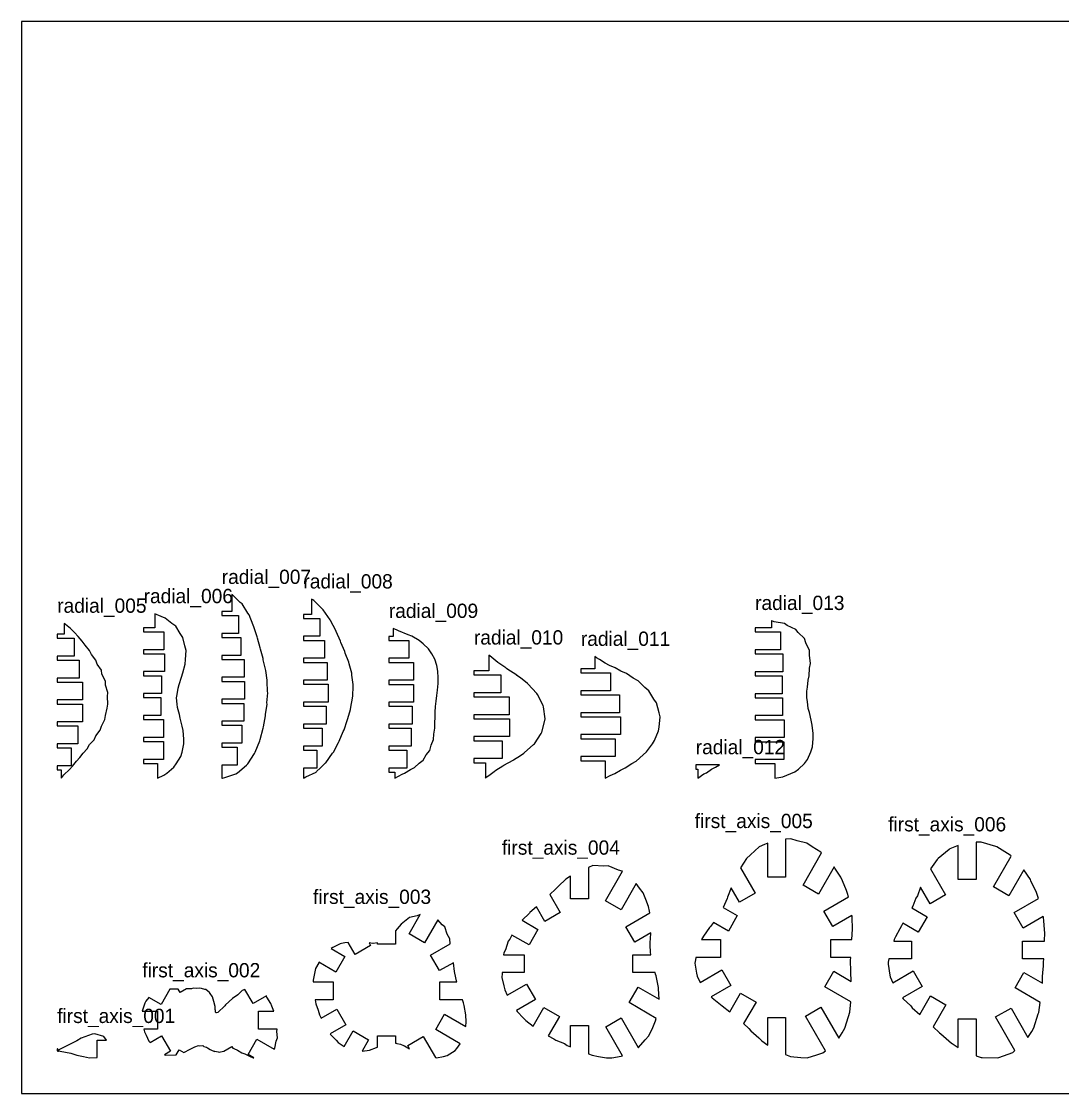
# Model space of a CAD drawing. Header units: metres. Extents: x 0 to 600, y 0 to 300.
# Drawn here: x 0 to 291.2, y 0 to 300 of the extents above; entities that cross this region are included whole.
import ezdxf

# ---------------------------------------------------------------- set-up
doc = ezdxf.new("R2010")
doc.units = ezdxf.units.M

msp = doc.modelspace()

# ---------------------------------------------------------------- linework, layer by layer
at = {"layer": 'first_axis_001'}
for p, q in [((16.664747, 15.542856), (15.457812, 14.77003)), ((19.773157, 16.618789), (16.664747, 15.542856)), ((20.496079, 16.735558), (19.773157, 16.618789)), ((23.050726, 15.994066), (20.496079, 16.735558)), ((23.795718, 14.947221), (23.050726, 15.994066)), ((10.061445, 12.524041), (10, 12.475356)), ((10, 12.475356), (10.023447, 12.347803)), ((10.027116, 12.068526), (10.009425, 12.021045)), ((10.009425, 12.021045), (10.019835, 11.974568)), ((10.023447, 12.347803), (10.058133, 12.250088)), ((10.053703, 12.109332), (10.027116, 12.068526)), ((10.07241, 12.146265), (10.053703, 12.109332)), ((10.058133, 12.250088), (10.075086, 12.188607)), ((10.186751, 12.419342), (10.061445, 12.524041)), ((10.075086, 12.188607), (10.07241, 12.146265)), ((10.273095, 12.29347), (10.186751, 12.419342)), ((10.313605, 12.213066), (10.273095, 12.29347)), ((10.33192, 12.168389), (10.313605, 12.213066)), ((10.341815, 12.144666), (10.33192, 12.168389)), ((10.350053, 12.133795), (10.341815, 12.144666)), ((10.361421, 12.132584), (10.350053, 12.133795)), ((10.383037, 12.142008), (10.361421, 12.132584)), ((10.435877, 12.171927), (10.383037, 12.142008)), ((10.383728, 11.994177), (10.397678, 12.000568)), ((10.397678, 12.000568), (10.427332, 11.998373)), ((10.654315, 12.293433), (10.435877, 12.171927)), ((13.448747, 13.759818), (10.654315, 12.293433)), ((15.457812, 14.77003), (13.448747, 13.759818)), ((21.213844, 10.044093), (21.213844, 14.947221)), ((21.213844, 14.947221), (23.795718, 14.947221)), ((10.019835, 11.974568), (10.05944, 11.94091)), ((10.05944, 11.94091), (10.109631, 11.922074)), ((10.109631, 11.922074), (10.154378, 11.910734)), ((10.154378, 11.910734), (10.189475, 11.899288)), ((10.189475, 11.899288), (10.217832, 11.883881)), ((10.217832, 11.883881), (10.244803, 11.865622)), ((10.244803, 11.865622), (10.275114, 11.85243)), ((10.275114, 11.85243), (10.308578, 11.85691)), ((10.308578, 11.85691), (10.3383, 11.883527)), ((10.3383, 11.883527), (10.358133, 11.920891)), ((10.358133, 11.920891), (10.369051, 11.95485)), ((10.369051, 11.95485), (10.375931, 11.979334)), ((10.375931, 11.979334), (10.383728, 11.994177)), ((10.427332, 11.998373), (10.503984, 11.98206)), ((10.503984, 11.98206), (10.869346, 11.900443)), ((10.869346, 11.900443), (13.790121, 11.292935)), ((13.790121, 11.292935), (15.511536, 10.752258)), ((15.511536, 10.752258), (17.352613, 10.378482)), ((17.352613, 10.378482), (19.065785, 10)), ((19.065785, 10), (21.213844, 10.044093))]:
    msp.add_line(p, q, dxfattribs=at)
at = {"layer": 'first_axis_002'}
for p, q in [((41.498747, 29.21371), (39.044562, 24.962937)), ((42.446237, 29.180354), (41.498747, 29.21371)), ((43.607161, 29.217027), (42.446237, 29.180354)), ((43.858235, 29.185687), (43.607161, 29.217027)), ((44.390158, 28.26437), (43.858235, 29.185687)), ((46.146698, 29.278509), (44.390158, 28.26437)), ((47.583689, 29.295015), (46.146698, 29.278509)), ((48.009717, 29.463697), (47.583689, 29.295015)), ((49.027231, 29.43821), (48.009717, 29.463697)), ((49.713248, 29.51795), (49.027231, 29.43821)), ((50.390522, 29.425458), (49.713248, 29.51795)), ((51.335203, 29.163555), (50.390522, 29.425458)), ((51.613559, 29.08476), (51.335203, 29.163555)), ((52.108541, 28.674044), (51.613559, 29.08476)), ((52.647077, 28.231438), (52.108541, 28.674044)), ((52.809476, 27.962014), (52.647077, 28.231438)), ((53.45615, 27.090671), (52.809476, 27.962014)), ((53.8183, 25.768271), (53.45615, 27.090671)), ((60.54716, 27.636255), (59.083216, 26.63868)), ((61.748941, 28.80529), (60.54716, 27.636255)), ((62.516582, 29.143225), (61.748941, 28.80529)), ((64.812517, 25.166548), (62.516582, 29.143225)), ((68.542701, 27.320171), (64.812517, 25.166548)), ((68.654185, 26.97922), (68.542701, 27.320171)), ((34.477056, 25.32512), (33.80843, 23.086595)), ((34.814098, 25.866015), (34.477056, 25.32512)), ((35.667044, 26.912948), (34.814098, 25.866015)), ((39.044562, 24.962937), (35.667044, 26.912948)), ((53.82941, 25.748711), (53.8183, 25.768271)), ((53.831911, 25.71837), (53.82941, 25.748711)), ((54.160521, 24.337521), (53.831911, 25.71837)), ((54.161167, 23.486266), (54.160521, 24.337521)), ((56.848317, 24.542175), (54.890198, 22.722107)), ((57.125264, 24.81047), (56.848317, 24.542175)), ((59.083216, 26.63868), (57.125264, 24.81047)), ((69.788095, 25.190495), (68.654185, 26.97922)), ((70.013222, 24.474983), (69.788095, 25.190495)), ((70.574209, 23.012926), (70.013222, 24.474983)), ((33.80843, 23.086595), (33.795718, 23.012926)), ((33.795718, 23.012926), (38.077391, 23.012926)), ((38.077391, 23.012926), (38.077391, 18.012926)), ((54.256812, 23.255943), (54.161167, 23.486266)), ((54.294634, 22.729633), (54.256812, 23.255943)), ((54.373735, 22.625237), (54.294634, 22.729633)), ((54.599948, 22.601143), (54.373735, 22.625237)), ((54.890198, 22.722107), (54.599948, 22.601143)), ((66.292326, 18.012926), (66.292326, 23.012926)), ((66.292326, 23.012926), (70.574209, 23.012926)), ((38.077391, 18.012926), (34.229244, 18.012926)), ((34.229244, 18.012926), (34.412369, 17.272895)), ((71.502319, 18.012926), (66.292326, 18.012926)), ((71.47781, 17.408849), (71.502319, 18.012926)), ((34.412369, 17.272895), (34.859252, 16.372791)), ((34.859252, 16.372791), (35.642949, 14.658112)), ((35.977146, 14.291942), (39.199613, 16.152434)), ((39.199613, 16.152434), (41.699613, 11.822307)), ((63.390253, 10.906946), (65.890253, 15.237073)), ((65.890253, 15.237073), (70.698172, 12.461219)), ((71.268144, 14.621431), (71.59062, 15.607377)), ((71.59062, 15.607377), (71.47781, 17.408849)), ((35.642949, 14.658112), (35.977146, 14.291942)), ((43.252505, 10.791009), (44.087292, 12.236904)), ((44.087292, 12.236904), (45.380163, 11.490465)), ((45.380163, 11.490465), (47.238594, 12.412978)), ((47.238594, 12.412978), (48.468771, 13.041035)), ((48.468771, 13.041035), (49.524939, 13.429205)), ((49.524939, 13.429205), (49.806443, 13.37514)), ((49.806443, 13.37514), (50.753875, 13.401984)), ((50.753875, 13.401984), (51.064301, 13.200887)), ((51.064301, 13.200887), (51.753282, 12.936629)), ((51.753282, 12.936629), (52.03422, 12.761328)), ((52.03422, 12.761328), (52.810345, 12.31805)), ((52.810345, 12.31805), (53.016912, 12.264767)), ((53.016912, 12.264767), (54.021067, 11.794448)), ((56.578953, 11.893307), (58.856362, 13.208169)), ((58.856362, 13.208169), (59.130389, 12.73354)), ((59.130389, 12.73354), (59.400728, 12.604648)), ((59.400728, 12.604648), (60.428196, 12.185142)), ((60.428196, 12.185142), (61.682521, 11.401541)), ((70.698172, 12.461219), (70.907042, 12.705535)), ((70.907042, 12.705535), (71.268144, 14.621431)), ((41.699613, 11.822307), (40.02742, 10.856865)), ((40.02742, 10.856865), (40.412359, 10.755349)), ((40.412359, 10.755349), (43.252505, 10.791009)), ((54.021067, 11.794448), (54.104179, 11.820343)), ((54.104179, 11.820343), (55.027165, 11.646196)), ((55.027165, 11.646196), (55.303033, 11.619969)), ((55.303033, 11.619969), (55.34156, 11.610556)), ((55.34156, 11.610556), (56.538151, 11.901794)), ((56.538151, 11.901794), (56.578953, 11.893307)), ((61.682521, 11.401541), (62.466612, 11.091886)), ((62.466612, 11.091886), (63.77506, 10.50395)), ((64.961129, 10), (63.390253, 10.906946)), ((63.77506, 10.50395), (64.807465, 10.025939)), ((64.807465, 10.025939), (64.961129, 10))]:
    msp.add_line(p, q, dxfattribs=at)
at = {"layer": 'first_axis_003'}
for p, q in [((108.550154, 49.276142), (106.2411, 47.376004)), ((108.441571, 44.655826), (111.563301, 50.06282)), ((110.696412, 49.737166), (108.550154, 49.276142)), ((111.563301, 50.06282), (110.696412, 49.737166)), ((116.503896, 48.620183), (112.771698, 42.155826)), ((117.66078, 47.254191), (116.503896, 48.620183)), ((105.103276, 46.105533), (104.628209, 45.567666)), ((104.628209, 45.567666), (104.628209, 41.809277)), ((106.2411, 47.376004), (105.103276, 46.105533)), ((118.405098, 46.69128), (117.66078, 47.254191)), ((119.123063, 44.55462), (118.405098, 46.69128)), ((89.512518, 42.006483), (89.191453, 41.870918)), ((90.445332, 42.153961), (89.512518, 42.006483)), ((91.408491, 42.287856), (90.445332, 42.153961)), ((93.353287, 38.919372), (91.408491, 42.287856)), ((98.263632, 42.032287), (97.242138, 42.183683)), ((97.242138, 42.183683), (97.683414, 41.419372)), ((98.373243, 42.024627), (98.263632, 42.032287)), ((98.402969, 42.02236), (98.373243, 42.024627)), ((99.628209, 42.187319), (98.402969, 42.02236)), ((99.628209, 41.809277), (99.628209, 42.187319)), ((112.771698, 42.155826), (108.441571, 44.655826)), ((119.845005, 43.255553), (119.123063, 44.55462)), ((119.962022, 41.90387), (119.845005, 43.255553)), ((87.121078, 40.911814), (86.603799, 40.570534)), ((86.603799, 40.570534), (90.489224, 38.327284)), ((89.191453, 41.870918), (87.121078, 40.911814)), ((97.683414, 41.419372), (93.353287, 38.919372)), ((104.628209, 41.809277), (99.628209, 41.809277)), ((114.460179, 38.727379), (119.962022, 41.90387)), ((83.145323, 36.623205), (82.288917, 34.968747)), ((83.215083, 36.753508), (83.145323, 36.623205)), ((87.989224, 33.997156), (83.215083, 36.753508)), ((90.489224, 38.327284), (87.989224, 33.997156)), ((116.960179, 34.397252), (114.460179, 38.727379)), ((120.813141, 36.621761), (116.960179, 34.397252)), ((120.83859, 36.56086), (120.813141, 36.621761)), ((121.095931, 34.167858), (120.83859, 36.56086)), ((82.011475, 33.568657), (81.59062, 31.685384)), ((82.288917, 34.968747), (82.011475, 33.568657)), ((121.2448, 33.731683), (121.095931, 34.167858)), ((121.730484, 31.532948), (121.2448, 33.731683)), ((81.59062, 31.685384), (81.611881, 31.220761)), ((81.611881, 31.220761), (87.204981, 31.220761)), ((87.204981, 31.220761), (87.204981, 26.220761)), ((117.04415, 26.220761), (117.04415, 31.220761)), ((117.04415, 31.220761), (121.824412, 31.220761)), ((121.824412, 31.220761), (121.730484, 31.532948)), ((87.204981, 26.220761), (82.124317, 26.220761)), ((82.124317, 26.220761), (82.318416, 25.108445)), ((82.318416, 25.108445), (82.977185, 23.318781)), ((123.364882, 26.220761), (117.04415, 26.220761)), ((123.624977, 25.349724), (123.364882, 26.220761)), ((123.810637, 24.601924), (123.624977, 25.349724)), ((124.281266, 22.015822), (123.810637, 24.601924)), ((82.977185, 23.318781), (83.373152, 22.049827)), ((83.373152, 22.049827), (83.862911, 21.062038)), ((83.862911, 21.062038), (88.263384, 23.602653)), ((88.263384, 23.602653), (90.763384, 19.272526)), ((115.871629, 17.899243), (118.371629, 22.22937)), ((118.371629, 22.22937), (124.341517, 18.782653)), ((124.390443, 20.070732), (124.281266, 22.015822)), ((90.763384, 19.272526), (86.339492, 16.71839)), ((124.341517, 18.782653), (124.390443, 20.070732)), ((86.339492, 16.71839), (86.451706, 16.533228)), ((86.451706, 16.533228), (88.002575, 14.941272)), ((90.282458, 13.20332), (92.776084, 17.522406)), ((92.776084, 17.522406), (97.106211, 15.022406)), ((97.106211, 15.022406), (95.276483, 11.853224)), ((99.628209, 12.957805), (99.628209, 16.17422)), ((99.628209, 16.17422), (104.628209, 16.17422)), ((104.628209, 16.17422), (104.628209, 14.074661)), ((108.045037, 13.472514), (112.375164, 15.972514)), ((112.375164, 15.972514), (115.791993, 10.054393)), ((122.723069, 13.943561), (115.871629, 17.899243)), ((88.002575, 14.941272), (88.59332, 14.258226)), ((88.59332, 14.258226), (90.282458, 13.20332)), ((95.276483, 11.853224), (97.406582, 12.123021)), ((97.406582, 12.123021), (99.338005, 12.867799)), ((99.338005, 12.867799), (99.628209, 12.957805)), ((104.628209, 14.074661), (104.840496, 14.085152)), ((104.840496, 14.085152), (105.034002, 14.028713)), ((105.034002, 14.028713), (105.989151, 13.785423)), ((105.989151, 13.785423), (106.870217, 13.459849)), ((106.870217, 13.459849), (107.190497, 13.365038)), ((107.190497, 13.365038), (108.581861, 12.542707)), ((108.581861, 12.542707), (108.045037, 13.472514)), ((119.10242, 10.65746), (121.292321, 12.085666)), ((121.292321, 12.085666), (121.813254, 12.572993)), ((121.813254, 12.572993), (122.723069, 13.943561)), ((115.791993, 10.054393), (116.136496, 10)), ((116.136496, 10), (118.090405, 10.387464)), ((118.090405, 10.387464), (119.10242, 10.65746))]:
    msp.add_line(p, q, dxfattribs=at)
at = {"layer": 'first_axis_004'}
for p, q in [((159.849364, 63.839392), (158.615707, 63.25622)), ((158.615707, 63.25622), (158.615707, 54.45915)), ((162.945113, 63.587057), (159.849364, 63.839392)), ((164.10614, 63.759325), (162.945113, 63.587057)), ((166.985165, 62.47757), (164.10614, 63.759325)), ((153.615707, 60.846334), (152.277199, 59.973167)), ((153.615707, 54.45915), (153.615707, 60.846334)), ((163.387412, 53.926916), (168.159117, 62.191752)), ((168.083386, 62.257871), (166.985165, 62.47757)), ((168.159117, 62.191752), (168.083386, 62.257871)), ((149.418076, 57.207081), (147.81148, 55.715295)), ((150.25557, 58.076774), (149.418076, 57.207081)), ((152.277199, 59.973167), (150.25557, 58.076774)), ((171.976685, 58.803973), (167.717539, 51.426916)), ((172.883262, 57.464453), (171.976685, 58.803973)), ((173.906935, 56.201392), (172.883262, 57.464453)), ((147.81148, 55.715295), (150.713594, 50.688688)), ((158.615707, 54.45915), (153.615707, 54.45915)), ((174.652482, 54.299416), (173.906935, 56.201392)), ((175.439015, 52.357371), (174.652482, 54.299416)), ((144.04819, 52.233505), (142.240043, 50.705714)), ((146.383467, 48.188688), (144.04819, 52.233505)), ((167.717539, 51.426916), (163.387412, 53.926916)), ((175.688988, 51.048058), (175.439015, 52.357371)), ((175.759705, 50.560173), (175.688988, 51.048058)), ((142.097317, 50.485721), (140.069284, 48.483111)), ((140.069284, 48.483111), (144.479574, 45.936829)), ((142.240043, 50.705714), (142.097317, 50.485721)), ((150.713594, 50.688688), (146.383467, 48.188688)), ((169.070503, 46.69816), (175.759705, 50.560173)), ((144.479574, 45.936829), (141.979574, 41.606702)), ((171.570503, 42.368033), (169.070503, 46.69816)), ((136.179424, 42.609857), (135.37697, 40.18427)), ((136.570101, 43.204206), (136.179424, 42.609857)), ((137.201357, 44.365407), (136.570101, 43.204206)), ((141.979574, 41.606702), (137.201357, 44.365407)), ((176.040891, 44.949013), (171.570503, 42.368033)), ((175.899941, 41.548817), (175.902137, 42.183109)), ((175.902137, 42.183109), (176.041387, 44.757309)), ((176.040717, 44.940043), (176.040891, 44.949013)), ((176.041387, 44.757309), (176.040717, 44.940043)), ((134.965302, 39.388944), (134.891416, 38.831954)), ((135.37697, 40.18427), (134.965302, 39.388944)), ((175.976231, 39.543687), (175.899941, 41.548817)), ((176.068178, 38.831954), (175.976231, 39.543687)), ((134.891416, 38.831954), (140.582775, 38.831954)), ((140.582775, 38.831954), (140.582775, 33.831954)), ((171.039249, 33.831954), (171.039249, 38.831954)), ((171.039249, 38.831954), (176.068178, 38.831954)), ((134.468968, 33.574236), (134.390443, 32.430926)), ((140.582775, 33.831954), (134.453756, 33.831954)), ((134.453756, 33.831954), (134.468968, 33.574236)), ((177.259134, 33.831954), (171.039249, 33.831954)), ((177.381036, 33.379973), (177.259134, 33.831954)), ((177.510003, 32.976362), (177.381036, 33.379973)), ((134.390443, 32.430926), (134.966225, 30.142713)), ((134.966225, 30.142713), (135.200293, 28.994638)), ((135.864615, 27.526731), (141.279267, 30.652882)), ((141.279267, 30.652882), (143.779267, 26.322755)), ((177.930136, 31.031958), (177.510003, 32.976362)), ((178.19645, 29.649321), (177.930136, 31.031958)), ((135.200293, 28.994638), (135.864615, 27.526731)), ((169.97749, 25.442098), (172.47749, 29.772225)), ((172.47749, 29.772225), (178.353997, 26.379422)), ((178.215662, 29.333002), (178.19645, 29.649321)), ((178.353997, 26.379422), (178.215662, 29.333002)), ((143.779267, 26.322755), (138.467842, 23.256203)), ((143.120442, 18.823495), (146.143328, 24.059286)), ((146.143328, 24.059286), (150.473455, 21.559286)), ((177.58612, 21.049253), (169.97749, 25.442098)), ((138.467842, 23.256203), (138.704487, 22.961711)), ((138.704487, 22.961711), (140.446141, 21.07424)), ((140.446141, 21.07424), (141.086761, 20.483137)), ((150.473455, 21.559286), (147.340773, 16.133323)), ((163.430105, 18.663045), (167.760232, 21.163045)), ((167.760232, 21.163045), (172.552732, 12.86219)), ((177.407595, 20.334308), (177.58612, 21.049253)), ((141.086761, 20.483137), (143.120442, 18.823495)), ((153.615707, 13.111842), (153.615707, 19.079551)), ((153.615707, 19.079551), (158.615707, 19.079551)), ((158.615707, 19.079551), (158.615707, 11.157275)), ((168.115899, 10.547011), (163.430105, 18.663045)), ((175.46886, 16.186813), (176.611223, 18.461496)), ((176.611223, 18.461496), (177.407595, 20.334308)), ((147.340773, 16.133323), (148.936329, 15.355786)), ((148.936329, 15.355786), (149.506443, 14.924591)), ((174.477206, 14.990026), (175.46886, 16.186813)), ((149.506443, 14.924591), (151.893052, 13.98372)), ((151.893052, 13.98372), (152.622354, 13.445572)), ((152.622354, 13.445572), (153.615707, 13.111842)), ((172.552732, 12.86219), (172.565918, 12.870431)), ((172.565918, 12.870431), (174.477206, 14.990026)), ((158.615707, 11.157275), (159.65116, 10.711961)), ((159.65116, 10.711961), (161.395389, 10.379158)), ((161.395389, 10.379158), (163.677493, 10.025215)), ((163.677493, 10.025215), (165.121686, 10)), ((165.121686, 10), (167.764928, 10.460064)), ((167.764928, 10.460064), (168.115899, 10.547011))]:
    msp.add_line(p, q, dxfattribs=at)
at = {"layer": 'first_axis_005'}
for p, q in [((206.327523, 69.005327), (203.952456, 66.791348)), ((207.880642, 69.661612), (206.327523, 69.005327)), ((208.76182, 70.076593), (207.880642, 69.661612)), ((208.76182, 60.516862), (208.76182, 70.076593)), ((215.236174, 71.282463), (213.76182, 71.14045)), ((213.76182, 71.14045), (213.76182, 60.516862)), ((216.995772, 70.724056), (215.236174, 71.282463)), ((219.722607, 70.051271), (216.995772, 70.724056)), ((221.211262, 69.03313), (219.722607, 70.051271)), ((223.651514, 67.564338), (221.211262, 69.03313)), ((203.952456, 66.791348), (202.853186, 65.797841)), ((218.630955, 58.326863), (223.843013, 67.354413)), ((223.843013, 67.354413), (223.651514, 67.564338)), ((202.853186, 65.797841), (201.123439, 63.123339)), ((201.123439, 63.123339), (205.216816, 56.033402)), ((227.345469, 63.420845), (222.961082, 55.826863)), ((227.565829, 63.071637), (227.345469, 63.420845)), ((229.171608, 60.581255), (227.565829, 63.071637)), ((213.76182, 60.516862), (208.76182, 60.516862)), ((229.642552, 59.544782), (229.171608, 60.581255)), ((198.533884, 57.60858), (197.540544, 54.947783)), ((200.886689, 53.533402), (198.533884, 57.60858)), ((222.961082, 55.826863), (218.630955, 58.326863)), ((230.812309, 56.799357), (229.642552, 59.544782)), ((197.421659, 54.551543), (196.294775, 52.091126)), ((197.540544, 54.947783), (197.421659, 54.551543)), ((205.216816, 56.033402), (200.886689, 53.533402)), ((224.442912, 51.060006), (231.325275, 55.03354)), ((231.077279, 55.972372), (230.812309, 56.799357)), ((231.325275, 55.03354), (231.077279, 55.972372)), ((196.294775, 52.091126), (200.247627, 49.808946)), ((226.942912, 46.729879), (224.442912, 51.060006)), ((200.247627, 49.808946), (197.747627, 45.478819)), ((232.31102, 49.829157), (226.942912, 46.729879)), ((232.348447, 49.547586), (232.31102, 49.829157)), ((232.378444, 49.129734), (232.348447, 49.547586)), ((232.452488, 46.213837), (232.378444, 49.129734)), ((192.483665, 46.483815), (190.835917, 44.053342)), ((192.719121, 46.788956), (192.483665, 46.483815)), ((193.56356, 47.894491), (192.719121, 46.788956)), ((197.747627, 45.478819), (193.56356, 47.894491)), ((232.298813, 43.107493), (232.441746, 45.968932)), ((232.441746, 45.968932), (232.452488, 46.213837)), ((190.479916, 43.564595), (190.256943, 43.063147)), ((190.256943, 43.063147), (195.530131, 43.063147)), ((190.835917, 44.053342), (190.479916, 43.564595)), ((195.530131, 43.063147), (195.530131, 38.063147)), ((226.442683, 38.063147), (226.442683, 43.063147)), ((226.442683, 43.063147), (232.293419, 43.063147)), ((232.293419, 43.063147), (232.298813, 43.107493)), ((188.518804, 37.376276), (188.353997, 36.483878)), ((188.353997, 36.483878), (188.834415, 33.716394)), ((188.622205, 38.063147), (188.518804, 37.376276)), ((195.530131, 38.063147), (188.622205, 38.063147)), ((231.982667, 38.063147), (226.442683, 38.063147)), ((231.947669, 37.249518), (231.951594, 37.313745)), ((232.003901, 34.293437), (231.947669, 37.249518)), ((231.951594, 37.313745), (231.982667, 38.063147)), ((188.834415, 33.716394), (188.976001, 32.803117)), ((189.87731, 31.103546), (195.916302, 34.59016)), ((195.916302, 34.59016), (198.416302, 30.260033)), ((224.751053, 29.888384), (227.251053, 34.218511)), ((227.251053, 34.218511), (232.133618, 31.399561)), ((232.006049, 34.103049), (232.003901, 34.293437)), ((232.133618, 31.399561), (232.006049, 34.103049)), ((188.976001, 32.803117), (189.87731, 31.103546)), ((198.416302, 30.260033), (192.927692, 27.091182)), ((192.927692, 27.091182), (193.22673, 26.767558)), ((198.171458, 22.889975), (201.160536, 28.06721)), ((201.160536, 28.06721), (205.490663, 25.56721)), ((232.046425, 25.676399), (224.751053, 29.888384)), ((193.22673, 26.767558), (195.507346, 24.923708)), ((195.507346, 24.923708), (196.017159, 24.514175)), ((196.017159, 24.514175), (198.171458, 22.889975)), ((205.490663, 25.56721), (202.024857, 19.564259)), ((219.295931, 21.64766), (223.626058, 24.14766)), ((223.626058, 24.14766), (228.614351, 15.507682)), ((231.700036, 22.745856), (232.046425, 25.676399)), ((208.76182, 13.565396), (208.76182, 21.27558)), ((208.76182, 21.27558), (213.76182, 21.27558)), ((213.76182, 21.27558), (213.76182, 10.887406)), ((224.910155, 11.923538), (219.295931, 21.64766)), ((230.340843, 18.321474), (231.377186, 21.525906)), ((231.377186, 21.525906), (231.700036, 22.745856)), ((202.024857, 19.564259), (203.454083, 18.197418)), ((203.454083, 18.197418), (204.037008, 17.587391)), ((229.560441, 16.953947), (230.340843, 18.321474)), ((204.037008, 17.587391), (206.257593, 15.5589)), ((206.257593, 15.5589), (207.097324, 14.736293)), ((228.614351, 15.507682), (229.560441, 16.953947)), ((207.097324, 14.736293), (208.76182, 13.565396)), ((213.76182, 10.887406), (215.143098, 10.328455)), ((215.143098, 10.328455), (217.976403, 10.098206)), ((217.976403, 10.098206), (219.795104, 10)), ((219.795104, 10), (222.495132, 10.790233)), ((222.495132, 10.790233), (224.210055, 11.381426)), ((224.210055, 11.381426), (224.910155, 11.923538))]:
    msp.add_line(p, q, dxfattribs=at)
at = {"layer": 'first_axis_006'}
for p, q in [((262.058607, 69.42194), (259.655455, 68.461685)), ((262.058607, 59.89387), (262.058607, 69.42194)), ((268.069409, 70.342168), (267.058607, 70.301654)), ((267.058607, 70.301654), (267.058607, 59.89387)), ((268.49419, 70.357907), (268.069409, 70.342168)), ((272.561737, 69.158304), (268.49419, 70.357907)), ((272.885096, 69.055687), (272.561737, 69.158304)), ((276.595407, 66.680475), (272.885096, 69.055687)), ((259.465683, 68.29017), (256.46486, 65.801873)), ((259.655455, 68.461685), (259.465683, 68.29017)), ((271.86827, 57.816666), (276.856814, 66.457078)), ((276.726131, 66.591069), (276.595407, 66.680475)), ((276.856814, 66.457078), (276.726131, 66.591069)), ((256.108974, 65.495117), (254.324141, 62.882574)), ((256.130701, 65.51076), (256.108974, 65.495117)), ((256.46486, 65.801873), (256.130701, 65.51076)), ((254.324141, 62.882574), (258.5264, 55.604049)), ((280.393505, 62.582805), (276.198397, 55.316666)), ((282.224562, 59.86831), (280.393505, 62.582805)), ((251.528006, 57.725622), (250.643653, 55.344975)), ((254.196273, 53.104049), (251.528006, 57.725622)), ((267.058607, 59.89387), (262.058607, 59.89387)), ((276.198397, 55.316666), (271.86827, 57.816666)), ((282.38688, 59.55495), (282.224562, 59.86831)), ((283.975131, 56.267868), (282.38688, 59.55495)), ((250.194033, 54.630938), (249.303009, 52.456011)), ((250.643653, 55.344975), (250.194033, 54.630938)), ((258.5264, 55.604049), (254.196273, 53.104049)), ((277.74013, 50.653066), (284.541778, 54.579999)), ((284.163861, 55.700997), (283.975131, 56.267868)), ((284.541778, 54.579999), (284.163861, 55.700997)), ((249.303009, 52.456011), (249.045261, 51.999345)), ((249.045261, 51.999345), (253.38687, 49.492715)), ((253.38687, 49.492715), (250.88687, 45.162588)), ((280.24013, 46.322939), (277.74013, 50.653066)), ((285.82189, 49.545569), (280.24013, 46.322939)), ((285.882622, 49.254717), (285.82189, 49.545569)), ((285.97525, 48.302997), (285.882622, 49.254717)), ((286.186322, 45.94146), (285.97525, 48.302997)), ((245.757994, 46.083554), (244.457487, 43.876282)), ((246.150758, 46.93791), (245.757994, 46.083554)), ((246.595749, 47.640068), (246.150758, 46.93791)), ((250.88687, 45.162588), (246.595749, 47.640068)), ((286.22934, 44.88551), (286.186322, 45.94146)), ((244.171651, 43.097877), (243.991156, 42.655958)), ((243.991156, 42.655958), (248.943765, 42.655958)), ((244.457487, 43.876282), (244.171651, 43.097877)), ((248.943765, 42.655958), (248.943765, 37.655958)), ((280.045843, 37.655958), (280.045843, 42.655958)), ((280.045843, 42.655958), (286.202951, 42.655958)), ((286.200417, 42.791466), (286.22934, 44.88551)), ((286.202951, 42.655958), (286.200417, 42.791466)), ((242.480866, 36.765099), (242.452488, 36.197527)), ((242.452488, 36.197527), (242.905026, 33.126579)), ((242.615394, 37.655958), (242.480866, 36.765099)), ((248.943765, 37.655958), (242.615394, 37.655958)), ((285.979177, 37.655958), (280.045843, 37.655958)), ((285.877511, 35.695061), (285.896749, 36.808831)), ((285.896749, 36.808831), (285.979177, 37.655958)), ((242.905026, 33.126579), (242.984681, 32.615518)), ((243.739389, 31.022728), (249.439937, 34.313942)), ((249.439937, 34.313942), (251.939937, 29.983814)), ((277.943888, 29.541212), (280.443888, 33.871339)), ((280.443888, 33.871339), (285.605348, 30.891368)), ((285.666816, 32.710039), (285.747482, 33.74843)), ((285.747482, 33.74843), (285.877511, 35.695061)), ((242.984681, 32.615518), (243.739389, 31.022728)), ((285.605348, 30.891368), (285.666816, 32.710039)), ((251.939937, 29.983814), (246.469731, 26.825589)), ((251.277565, 22.152518), (254.288069, 27.366865)), ((254.288069, 27.366865), (258.618196, 24.866865)), ((285.003373, 25.465416), (277.943888, 29.541212)), ((246.469731, 26.825589), (246.681593, 26.468142)), ((246.681593, 26.468142), (248.768166, 24.50353)), ((248.768166, 24.50353), (249.181404, 23.984006)), ((258.618196, 24.866865), (255.026934, 18.646616)), ((284.623084, 22.685447), (285.003373, 25.465416)), ((249.181404, 23.984006), (251.277565, 22.152518)), ((272.48134, 21.433383), (276.811467, 23.933383)), ((277.904073, 12.040934), (272.48134, 21.433383)), ((276.811467, 23.933383), (281.558438, 15.711388)), ((283.23437, 18.419956), (284.445435, 22.347433)), ((284.445435, 22.347433), (284.623084, 22.685447)), ((255.026934, 18.646616), (256.773669, 16.981824)), ((262.058607, 12.896287), (262.058607, 20.946415)), ((262.058607, 20.946415), (267.058607, 20.946415)), ((267.058607, 20.946415), (267.058607, 10.572636)), ((282.602792, 17.386636), (283.188803, 18.36614)), ((283.188803, 18.36614), (283.23437, 18.419956)), ((256.773669, 16.981824), (257.145438, 16.700279)), ((257.145438, 16.700279), (260.13504, 14.12956)), ((281.558438, 15.711388), (282.602792, 17.386636)), ((260.13504, 14.12956), (260.322103, 14.013618)), ((260.322103, 14.013618), (262.058607, 12.896287)), ((277.584434, 11.771512), (277.904073, 12.040934)), ((267.058607, 10.572636), (268.426331, 10.102123)), ((268.426331, 10.102123), (268.726911, 10.085892)), ((268.726911, 10.085892), (272.998953, 10)), ((272.998953, 10), (273.383488, 10.132562)), ((273.383488, 10.132562), (277.293622, 11.517511)), ((277.293622, 11.517511), (277.584434, 11.771512))]:
    msp.add_line(p, q, dxfattribs=at)
at = {"layer": 'radial_005'}
for p, q in [((12.282713, 131.239311), (11.914647, 131.529507)), ((11.914647, 131.529507), (11.914647, 128.563365)), ((13.686344, 130.119151), (12.282713, 131.239311)), ((14.802239, 129.010168), (13.686344, 130.119151)), ((15.862969, 127.881376), (14.802239, 129.010168)), ((11.914647, 128.563365), (10, 128.563365)), ((10, 128.563365), (10, 127.420738)), ((10, 127.420738), (14.782013, 127.420738)), ((14.782013, 127.420738), (14.782013, 122.420738)), ((17.025412, 126.571323), (15.862969, 127.881376)), ((17.808596, 125.427625), (17.025412, 126.571323)), ((19.014011, 124.002663), (17.808596, 125.427625)), ((19.560588, 122.848774), (19.014011, 124.002663)), ((14.782013, 122.420738), (10, 122.420738)), ((10, 122.420738), (10, 121.278112)), ((10, 121.278112), (16.135871, 121.278112)), ((16.135871, 121.278112), (16.135871, 116.278112)), ((20.802563, 121.314298), (19.560588, 122.848774)), ((21.143519, 120.160132), (20.802563, 121.314298)), ((22.346501, 118.466758), (21.143519, 120.160132)), ((22.51172, 117.323905), (22.346501, 118.466758)), ((23.519759, 115.428894), (22.51172, 117.323905)), ((16.135871, 116.278112), (10, 116.278112)), ((10, 116.278112), (10, 115.135485)), ((10, 115.135485), (17.064415, 115.135485)), ((17.064415, 115.135485), (17.064415, 110.135485)), ((23.543315, 114.306465), (23.519759, 115.428894)), ((24.167512, 112.230474), (23.543315, 114.306465)), ((24.084314, 111.129239), (24.167512, 112.230474)), ((24.180889, 108.973386), (24.084314, 111.129239)), ((17.064415, 110.135485), (10, 110.135485)), ((10, 110.135485), (10, 108.992859)), ((10, 108.992859), (17.090008, 108.992859)), ((17.090008, 108.992859), (17.090008, 103.992859)), ((24.013568, 107.883105), (24.180889, 108.973386)), ((23.296793, 104.702189), (23.549927, 105.797605)), ((23.549927, 105.797605), (24.013568, 107.883105)), ((17.090008, 103.992859), (10, 103.992859)), ((10, 103.992859), (10, 102.850232)), ((10, 102.850232), (15.804226, 102.850232)), ((15.804226, 102.850232), (15.804226, 97.850232)), ((22.009237, 101.711333), (22.372407, 102.82531)), ((22.372407, 102.82531), (23.296793, 104.702189)), ((20.313642, 98.971035), (20.820691, 100.112026)), ((20.820691, 100.112026), (22.009237, 101.711333)), ((15.804226, 97.850232), (10, 97.850232)), ((10, 97.850232), (10, 96.707606)), ((10, 96.707606), (13.88959, 96.707606)), ((13.88959, 96.707606), (13.88959, 91.707606)), ((17.271279, 95.281354), (18.393499, 96.450055)), ((18.393499, 96.450055), (19.078709, 97.627741)), ((19.078709, 97.627741), (20.313642, 98.971035)), ((15.420637, 92.980224), (16.3694, 94.046507)), ((16.3694, 94.046507), (17.271279, 95.281354)), ((13.88959, 91.707606), (10, 91.707606)), ((10, 91.707606), (10, 90.564979)), ((10, 90.564979), (11.063845, 90.564979)), ((11.063845, 90.564979), (11.063845, 88.282463)), ((11.887988, 89.18321), (13.456855, 90.689942)), ((13.456855, 90.689942), (14.242638, 91.647061)), ((14.242638, 91.647061), (15.420637, 92.980224)), ((11.063845, 88.282463), (11.273913, 88.454753)), ((11.273913, 88.454753), (11.887988, 89.18321))]:
    msp.add_line(p, q, dxfattribs=at)
at = {"layer": 'radial_006'}
for p, q in [((39.082872, 133.457398), (37.315976, 134.218919)), ((37.315976, 134.218919), (37.315976, 130.35013)), ((40.248297, 132.99086), (39.082872, 133.457398)), ((42.089777, 131.529047), (40.248297, 132.99086)), ((37.315976, 130.35013), (34.180889, 130.35013)), ((34.180889, 130.35013), (34.180889, 129.207503)), ((34.180889, 129.207503), (39.787506, 129.207503)), ((39.787506, 129.207503), (39.787506, 124.207503)), ((43.169193, 130.747459), (42.089777, 131.529047)), ((44.419939, 128.761538), (43.169193, 130.747459)), ((45.189785, 127.651756), (44.419939, 128.761538)), ((45.70325, 125.279022), (45.189785, 127.651756)), ((39.787506, 124.207503), (34.180889, 124.207503)), ((34.180889, 124.207503), (34.180889, 123.064877)), ((34.180889, 123.064877), (40.015604, 123.064877)), ((40.015604, 123.064877), (40.015604, 118.064877)), ((46.034678, 123.958857), (45.70325, 125.279022)), ((45.844299, 121.460303), (46.034678, 123.958857)), ((45.136054, 117.766773), (45.766927, 120.118199)), ((45.766927, 120.118199), (45.844299, 121.460303)), ((40.015604, 118.064877), (34.180889, 118.064877)), ((34.180889, 118.064877), (34.180889, 116.92225)), ((44.817457, 116.558623), (45.136054, 117.766773)), ((34.180889, 116.92225), (39.194148, 116.92225)), ((39.194148, 116.92225), (39.194148, 111.92225)), ((43.824347, 113.478025), (44.164976, 114.502675)), ((44.164976, 114.502675), (44.817457, 116.558623)), ((39.194148, 111.92225), (34.180889, 111.92225)), ((34.180889, 111.92225), (34.180889, 110.779623)), ((43.3514, 110.760151), (43.533011, 111.664732)), ((43.533011, 111.664732), (43.824347, 113.478025)), ((34.180889, 110.779623), (39.012233, 110.779623)), ((39.012233, 110.779623), (39.012233, 105.779623)), ((43.565588, 108.983171), (43.3514, 110.760151)), ((43.627608, 108.068251), (43.565588, 108.983171)), ((44.190322, 106.111602), (43.627608, 108.068251)), ((39.012233, 105.779623), (34.180889, 105.779623)), ((34.180889, 105.779623), (34.180889, 104.636997)), ((44.443491, 105.062163), (44.190322, 106.111602)), ((44.999551, 102.833382), (44.443491, 105.062163)), ((34.180889, 104.636997), (39.730386, 104.636997)), ((39.730386, 104.636997), (39.730386, 99.636997)), ((45.256198, 101.614246), (44.999551, 102.833382)), ((39.730386, 99.636997), (34.180889, 99.636997)), ((34.180889, 99.636997), (34.180889, 98.49437)), ((45.415383, 99.194879), (45.256198, 101.614246)), ((45.445821, 97.902375), (45.415383, 99.194879)), ((34.180889, 98.49437), (39.733679, 98.49437)), ((39.733679, 98.49437), (39.733679, 93.49437)), ((44.9231, 95.511494), (45.445821, 97.902375)), ((39.733679, 93.49437), (34.180889, 93.49437)), ((34.180889, 93.49437), (34.180889, 92.351744)), ((43.289088, 92.222846), (44.590979, 94.329315)), ((44.590979, 94.329315), (44.9231, 95.511494)), ((34.180889, 92.351744), (38.080911, 92.351744)), ((38.080911, 92.351744), (38.080911, 88.282463)), ((40.63357, 89.668567), (42.626456, 91.317101)), ((42.626456, 91.317101), (43.289088, 92.222846)), ((38.080911, 88.282463), (39.813673, 89.097443)), ((39.813673, 89.097443), (40.63357, 89.668567))]:
    msp.add_line(p, q, dxfattribs=at)
at = {"layer": 'radial_007'}
for p, q in [((59.0206, 139.541057), (58.842035, 139.601807)), ((58.842035, 139.601807), (58.842035, 134.902575)), ((61.186149, 137.454297), (59.0206, 139.541057)), ((61.715358, 137.054391), (61.186149, 137.454297)), ((63.333839, 134.384597), (61.715358, 137.054391)), ((58.842035, 134.902575), (56.034678, 134.902575)), ((56.034678, 134.902575), (56.034678, 133.759948)), ((56.034678, 133.759948), (60.740039, 133.759948)), ((60.740039, 133.759948), (60.740039, 128.759948)), ((63.663914, 133.944219), (63.333839, 134.384597)), ((64.816164, 131.084484), (63.663914, 133.944219)), ((65.011959, 130.643534), (64.816164, 131.084484)), ((65.903263, 127.845162), (65.011959, 130.643534)), ((60.740039, 128.759948), (56.034678, 128.759948)), ((56.034678, 128.759948), (56.034678, 127.617322)), ((56.034678, 127.617322), (61.397594, 127.617322)), ((61.397594, 127.617322), (61.397594, 122.617322)), ((66.009337, 127.4237), (65.903263, 127.845162)), ((66.814357, 124.74953), (66.009337, 127.4237)), ((66.864105, 124.355629), (66.814357, 124.74953)), ((67.630804, 121.739487), (66.864105, 124.355629)), ((61.397594, 122.617322), (56.034678, 122.617322)), ((56.034678, 122.617322), (56.034678, 121.474695)), ((56.034678, 121.474695), (62.319393, 121.474695)), ((62.319393, 121.474695), (62.319393, 116.474695)), ((67.651298, 121.373341), (67.630804, 121.739487)), ((68.302761, 118.722522), (67.651298, 121.373341)), ((68.315981, 118.377952), (68.302761, 118.722522)), ((68.729393, 115.647107), (68.315981, 118.377952)), ((62.319393, 116.474695), (56.034678, 116.474695)), ((56.034678, 116.474695), (56.034678, 115.332069)), ((56.034678, 115.332069), (62.43624, 115.332069)), ((62.43624, 115.332069), (62.43624, 110.332069)), ((68.74955, 115.312596), (68.729393, 115.647107)), ((68.849206, 112.51155), (68.74955, 115.312596)), ((68.67907, 109.322772), (68.878908, 112.173129)), ((68.878908, 112.173129), (68.849206, 112.51155)), ((62.43624, 110.332069), (56.034678, 110.332069)), ((56.034678, 110.332069), (56.034678, 109.189442)), ((56.034678, 109.189442), (62.237482, 109.189442)), ((62.237482, 109.189442), (62.237482, 104.189442)), ((68.279621, 106.054874), (68.70872, 108.968516)), ((68.70872, 108.968516), (68.67907, 109.322772)), ((67.673236, 102.655348), (68.290978, 105.678533)), ((68.290978, 105.678533), (68.279621, 106.054874)), ((62.237482, 104.189442), (56.034678, 104.189442)), ((56.034678, 104.189442), (56.034678, 103.046816)), ((56.034678, 103.046816), (61.627778, 103.046816)), ((61.627778, 103.046816), (61.627778, 98.046816)), ((66.773649, 99.112571), (67.643756, 102.257861)), ((67.643756, 102.257861), (67.673236, 102.655348)), ((66.678564, 98.702828), (66.773649, 99.112571)), ((61.627778, 98.046816), (56.034678, 98.046816)), ((56.034678, 98.046816), (56.034678, 96.904189)), ((56.034678, 96.904189), (60.379366, 96.904189)), ((60.379366, 96.904189), (60.379366, 91.904189)), ((65.385893, 95.550183), (66.678564, 98.702828)), ((63.296558, 92.280594), (65.198228, 95.14666)), ((65.198228, 95.14666), (65.385893, 95.550183)), ((60.379366, 91.904189), (56.034678, 91.904189)), ((56.034678, 91.904189), (56.034678, 88.293132)), ((60.415714, 89.757311), (62.986604, 91.91408)), ((62.986604, 91.91408), (63.296558, 92.280594)), ((56.034678, 88.293132), (56.228539, 88.282463)), ((56.228539, 88.282463), (56.891271, 88.415767)), ((56.891271, 88.415767), (59.950073, 89.47424)), ((59.950073, 89.47424), (60.415714, 89.757311))]:
    msp.add_line(p, q, dxfattribs=at)
at = {"layer": 'radial_008'}
for p, q in [((81.465944, 138.130563), (81.099055, 138.331636)), ((81.099055, 138.331636), (81.099055, 134.085084)), ((81.786885, 137.931731), (81.465944, 138.130563)), ((83.65883, 136.091775), (81.786885, 137.931731)), ((84.335168, 135.432206), (83.65883, 136.091775)), ((84.381972, 135.383428), (84.335168, 135.432206)), ((86.316049, 132.547144), (84.381972, 135.383428)), ((81.099055, 134.085084), (78.878908, 134.085084)), ((78.878908, 134.085084), (78.878908, 132.942457)), ((78.878908, 132.942457), (83.498511, 132.942457)), ((83.498511, 132.942457), (83.498511, 127.942457)), ((86.444956, 132.351376), (86.316049, 132.547144)), ((87.897316, 129.563672), (86.444956, 132.351376)), ((88.039024, 129.255479), (87.897316, 129.563672)), ((89.256052, 126.619625), (88.039024, 129.255479)), ((83.498511, 127.942457), (78.878908, 127.942457)), ((78.878908, 127.942457), (78.878908, 126.799831)), ((78.878908, 126.799831), (84.761577, 126.799831)), ((84.761577, 126.799831), (84.761577, 121.799831)), ((89.382055, 126.224434), (89.256052, 126.619625)), ((90.492989, 123.707501), (89.382055, 126.224434)), ((90.592456, 123.240324), (90.492989, 123.707501)), ((91.576484, 120.745616), (90.592456, 123.240324)), ((84.761577, 121.799831), (78.878908, 121.799831)), ((78.878908, 121.799831), (78.878908, 120.657204)), ((78.878908, 120.657204), (85.562942, 120.657204)), ((85.562942, 120.657204), (85.562942, 115.657204)), ((91.644051, 120.218066), (91.576484, 120.745616)), ((92.380364, 117.672322), (91.644051, 120.218066)), ((92.411309, 117.098649), (92.380364, 117.672322)), ((92.773567, 114.495105), (92.411309, 117.098649)), ((85.562942, 115.657204), (78.878908, 115.657204)), ((78.878908, 115.657204), (78.878908, 114.514577)), ((78.878908, 114.514577), (85.824883, 114.514577)), ((85.824883, 114.514577), (85.824883, 109.514577)), ((92.762471, 113.894166), (92.773567, 114.495105)), ((92.635821, 110.67068), (92.694797, 111.276376)), ((92.694797, 111.276376), (92.762471, 113.894166)), ((85.824883, 109.514577), (78.878908, 109.514577)), ((78.878908, 109.514577), (78.878908, 108.371951)), ((78.878908, 108.371951), (85.237051, 108.371951)), ((85.237051, 108.371951), (85.237051, 103.371951)), ((92.066042, 107.496488), (92.177808, 108.083018)), ((92.177808, 108.083018), (92.635821, 110.67068)), ((91.323355, 104.937795), (92.066042, 107.496488)), ((85.237051, 103.371951), (78.878908, 103.371951)), ((78.878908, 103.371951), (78.878908, 102.229324)), ((78.878908, 102.229324), (84.115125, 102.229324)), ((84.115125, 102.229324), (84.115125, 97.229324)), ((90.228361, 101.807647), (91.156559, 104.393787)), ((91.156559, 104.393787), (91.323355, 104.937795)), ((88.907254, 98.649411), (90.009381, 101.32951)), ((90.009381, 101.32951), (90.228361, 101.807647)), ((84.115125, 97.229324), (78.878908, 97.229324)), ((78.878908, 97.229324), (78.878908, 96.086698)), ((78.878908, 96.086698), (82.599892, 96.086698)), ((82.599892, 96.086698), (82.599892, 91.086698)), ((87.263624, 95.492832), (88.650441, 98.264689)), ((88.650441, 98.264689), (88.907254, 98.649411)), ((85.144703, 92.500037), (87.011171, 95.236311)), ((87.011171, 95.236311), (87.263624, 95.492832)), ((82.599892, 91.086698), (78.878908, 91.086698)), ((78.878908, 91.086698), (78.878908, 88.282463)), ((82.418232, 89.974137), (82.504689, 90.073804)), ((82.504689, 90.073804), (83.658836, 91.119722)), ((83.658836, 91.119722), (84.997719, 92.404249)), ((84.997719, 92.404249), (85.144703, 92.500037)), ((78.878908, 88.282463), (79.080284, 88.307485)), ((79.080284, 88.307485), (79.547832, 88.594321)), ((79.547832, 88.594321), (82.418232, 89.974137))]:
    msp.add_line(p, q, dxfattribs=at)
at = {"layer": 'radial_009'}
for p, q in [((105.120951, 129.637867), (104.003818, 130.088327)), ((104.003818, 130.088327), (104.003818, 127.936843)), ((105.505485, 129.508628), (105.120951, 129.637867)), ((108.218678, 128.403625), (105.505485, 129.508628)), ((104.003818, 127.936843), (102.773567, 127.936843)), ((102.773567, 127.936843), (102.773567, 126.794216)), ((102.773567, 126.794216), (108.385529, 126.794216)), ((109.1649, 127.964794), (108.218678, 128.403625)), ((108.385529, 126.794216), (108.385529, 121.794216)), ((111.259589, 126.777869), (109.1649, 127.964794)), ((112.393429, 125.87757), (111.259589, 126.777869)), ((113.865143, 124.488784), (112.393429, 125.87757)), ((114.797213, 123.086456), (113.865143, 124.488784)), ((115.663572, 121.530651), (114.797213, 123.086456)), ((108.385529, 121.794216), (102.773567, 121.794216)), ((102.773567, 121.794216), (102.773567, 120.65159)), ((102.773567, 120.65159), (109.669111, 120.65159)), ((109.669111, 120.65159), (109.669111, 115.65159)), ((116.158466, 119.775942), (115.663572, 121.530651)), ((116.504769, 118.153862), (116.158466, 119.775942)), ((116.57208, 116.291841), (116.504769, 118.153862)), ((109.669111, 115.65159), (102.773567, 115.65159)), ((102.773567, 115.65159), (102.773567, 114.508963)), ((102.773567, 114.508963), (109.654389, 114.508963)), ((109.654389, 114.508963), (109.654389, 109.508963)), ((116.385173, 112.9232), (116.553663, 114.70398)), ((116.553663, 114.70398), (116.57208, 116.291841)), ((116.012822, 109.771655), (116.20338, 111.424214)), ((116.20338, 111.424214), (116.385173, 112.9232)), ((109.654389, 109.508963), (102.773567, 109.508963)), ((102.773567, 109.508963), (102.773567, 108.366337)), ((102.773567, 108.366337), (109.315881, 108.366337)), ((109.315881, 108.366337), (109.315881, 103.366337)), ((115.740444, 106.755252), (115.856053, 108.346864)), ((115.856053, 108.346864), (116.012822, 109.771655)), ((115.594394, 103.721836), (115.697998, 105.336048)), ((115.697998, 105.336048), (115.740444, 106.755252)), ((109.315881, 103.366337), (102.773567, 103.366337)), ((102.773567, 103.366337), (102.773567, 102.22371)), ((102.773567, 102.22371), (109.058071, 102.22371)), ((109.058071, 102.22371), (109.058071, 97.22371)), ((115.337356, 100.606351), (115.603651, 102.244303)), ((115.603651, 102.244303), (115.594394, 103.721836)), ((114.624015, 97.528791), (115.225288, 99.069845)), ((115.225288, 99.069845), (115.337356, 100.606351)), ((109.058071, 97.22371), (102.773567, 97.22371)), ((102.773567, 97.22371), (102.773567, 96.081084)), ((102.773567, 96.081084), (107.817562, 96.081084)), ((107.817562, 96.081084), (107.817562, 91.081084)), ((113.23757, 94.742495), (114.209402, 96.002642)), ((114.209402, 96.002642), (114.624015, 97.528791)), ((111.230432, 92.463086), (112.40736, 93.32354)), ((112.40736, 93.32354), (113.23757, 94.742495)), ((107.817562, 91.081084), (102.773567, 91.081084)), ((102.773567, 91.081084), (102.773567, 89.938457)), ((107.189102, 89.631872), (108.872891, 90.719131)), ((108.872891, 90.719131), (109.956961, 91.218486)), ((109.956961, 91.218486), (111.230432, 92.463086)), ((102.773567, 89.938457), (104.443143, 89.938457)), ((104.443143, 89.938457), (104.443143, 88.282463)), ((104.443143, 88.282463), (106.474635, 89.352113)), ((106.474635, 89.352113), (107.189102, 89.631872))]:
    msp.add_line(p, q, dxfattribs=at)
at = {"layer": 'radial_010'}
for p, q in [((130.984628, 122.441643), (130.708577, 122.645224)), ((130.708577, 122.645224), (130.708577, 118.298757)), ((132.695879, 121.088856), (130.984628, 122.441643)), ((133.299918, 120.644718), (132.695879, 121.088856)), ((135.52007, 119.130243), (133.299918, 120.644718)), ((130.708577, 118.298757), (126.57208, 118.298757)), ((126.57208, 118.298757), (126.57208, 117.15613)), ((126.57208, 117.15613), (134.143037, 117.15613)), ((134.143037, 117.15613), (134.143037, 112.15613)), ((135.823116, 118.889901), (135.52007, 119.130243)), ((138.556171, 117.074202), (135.823116, 118.889901)), ((138.619329, 117.015055), (138.556171, 117.074202)), ((139.556702, 116.284616), (138.619329, 117.015055)), ((141.525494, 114.780881), (139.556702, 116.284616)), ((141.652682, 114.679998), (141.525494, 114.780881)), ((144.144409, 111.978353), (141.652682, 114.679998)), ((134.143037, 112.15613), (126.57208, 112.15613)), ((126.57208, 112.15613), (126.57208, 111.013504)), ((126.57208, 111.013504), (136.451497, 111.013504)), ((136.451497, 111.013504), (136.451497, 106.013504)), ((144.333578, 111.702734), (144.144409, 111.978353)), ((145.949034, 108.591365), (144.333578, 111.702734)), ((146.035703, 108.175123), (145.949034, 108.591365)), ((146.48962, 104.851404), (146.035703, 108.175123)), ((136.451497, 106.013504), (126.57208, 106.013504)), ((126.57208, 106.013504), (126.57208, 104.870877)), ((126.57208, 104.870877), (136.529521, 104.870877)), ((136.529521, 104.870877), (136.529521, 99.870877)), ((145.600953, 101.157398), (146.383598, 104.400755)), ((146.383598, 104.400755), (146.48962, 104.851404)), ((136.529521, 99.870877), (126.57208, 99.870877)), ((126.57208, 99.870877), (126.57208, 98.728251)), ((143.480742, 97.902783), (145.343695, 100.795882)), ((145.343695, 100.795882), (145.600953, 101.157398)), ((126.57208, 98.728251), (134.494356, 98.728251)), ((134.494356, 98.728251), (134.494356, 93.728251)), ((140.606598, 95.303614), (143.224892, 97.702515)), ((143.224892, 97.702515), (143.480742, 97.902783)), ((134.494356, 93.728251), (126.57208, 93.728251)), ((126.57208, 93.728251), (126.57208, 92.585624)), ((134.966869, 91.901615), (137.530761, 93.310962)), ((137.530761, 93.310962), (137.631679, 93.410647)), ((137.631679, 93.410647), (139.5567, 94.633619)), ((139.5567, 94.633619), (140.522881, 95.259358)), ((140.522881, 95.259358), (140.606598, 95.303614)), ((126.57208, 92.585624), (129.788495, 92.585624)), ((129.788495, 92.585624), (129.788495, 88.282463)), ((130.712818, 88.957027), (132.207966, 90.140875)), ((132.207966, 90.140875), (132.688336, 90.46582)), ((132.688336, 90.46582), (134.684538, 91.679233)), ((134.684538, 91.679233), (134.966869, 91.901615)), ((129.788495, 88.282463), (130.018043, 88.510269)), ((130.018043, 88.510269), (130.712818, 88.957027))]:
    msp.add_line(p, q, dxfattribs=at)
at = {"layer": 'radial_011'}
for p, q in [((160.863847, 121.89365), (160.400243, 122.273533)), ((160.400243, 122.273533), (160.400243, 118.859174)), ((161.729452, 121.435539), (160.863847, 121.89365)), ((163.259337, 120.454261), (161.729452, 121.435539)), ((164.489457, 119.825078), (163.259337, 120.454261)), ((160.400243, 118.859174), (156.48962, 118.859174)), ((156.48962, 118.859174), (156.48962, 117.716547)), ((156.48962, 117.716547), (164.734618, 117.716547)), ((166.062686, 119.105378), (164.489457, 119.825078)), ((164.734618, 117.716547), (164.734618, 112.716547)), ((167.657807, 118.209329), (166.062686, 119.105378)), ((169.254027, 117.557615), (167.657807, 118.209329)), ((171.099241, 116.241017), (169.254027, 117.557615)), ((172.559571, 115.494888), (171.099241, 116.241017)), ((174.377522, 113.632829), (172.559571, 115.494888)), ((164.734618, 112.716547), (156.48962, 112.716547)), ((156.48962, 112.716547), (156.48962, 111.57392)), ((156.48962, 111.57392), (167.335086, 111.57392)), ((167.335086, 111.57392), (167.335086, 106.57392)), ((175.530989, 112.730611), (174.377522, 113.632829)), ((176.943409, 110.32248), (175.530989, 112.730611)), ((177.682159, 109.290997), (176.943409, 110.32248)), ((178.34825, 106.502101), (177.682159, 109.290997)), ((167.335086, 106.57392), (156.48962, 106.57392)), ((156.48962, 106.57392), (156.48962, 105.431294)), ((156.48962, 105.431294), (167.557841, 105.431294)), ((167.557841, 105.431294), (167.557841, 100.431294)), ((178.631114, 105.411821), (178.34825, 106.502101)), ((178.382382, 102.53074), (178.631114, 105.411821)), ((178.212836, 101.462781), (178.382382, 102.53074)), ((167.557841, 100.431294), (156.48962, 100.431294)), ((156.48962, 100.431294), (156.48962, 99.288667)), ((156.48962, 99.288667), (166.118416, 99.288667)), ((166.118416, 99.288667), (166.118416, 94.288667)), ((177.114779, 98.797398), (178.212836, 101.462781)), ((174.841196, 95.594964), (176.526531, 97.826277)), ((176.526531, 97.826277), (177.114779, 98.797398)), ((166.118416, 94.288667), (156.48962, 94.288667)), ((156.48962, 94.288667), (156.48962, 93.146041)), ((156.48962, 93.146041), (163.323277, 93.146041)), ((163.323277, 93.146041), (163.323277, 88.282463)), ((170.779815, 92.385114), (171.972167, 93.047726)), ((171.972167, 93.047726), (173.899068, 94.773917)), ((173.899068, 94.773917), (174.841196, 95.594964)), ((165.966402, 89.589197), (167.602034, 90.537082)), ((167.602034, 90.537082), (168.9115, 91.105586)), ((168.9115, 91.105586), (170.779815, 92.385114)), ((163.323277, 88.282463), (164.648783, 88.979934)), ((164.648783, 88.979934), (165.966402, 89.589197))]:
    msp.add_line(p, q, dxfattribs=at)
at = {"layer": 'radial_012'}
for p, q in [((195.233792, 91.953123), (188.631114, 91.953123)), ((188.631114, 91.953123), (188.631114, 90.810496)), ((188.631114, 90.810496), (189.179169, 90.810496)), ((189.179169, 90.810496), (189.179169, 88.282463)), ((191.602829, 89.742964), (193.056772, 90.775978)), ((193.056772, 90.775978), (194.118954, 91.285786)), ((194.118954, 91.285786), (195.233792, 91.953123)), ((189.179169, 88.282463), (190.88711, 89.449655)), ((190.88711, 89.449655), (191.602829, 89.742964))]:
    msp.add_line(p, q, dxfattribs=at)
at = {"layer": 'radial_013'}
for p, q in [((209.935175, 132.300106), (209.818323, 132.30669)), ((209.818323, 132.30669), (209.818323, 130.320264)), ((210.568461, 132.011054), (209.935175, 132.300106)), ((213.418921, 131.512633), (210.568461, 132.011054)), ((209.818323, 130.320264), (205.233792, 130.320264)), ((205.233792, 130.320264), (205.233792, 129.177637)), ((205.233792, 129.177637), (212.329706, 129.177637)), ((212.329706, 129.177637), (212.329706, 124.177637)), ((214.156482, 130.948841), (213.418921, 131.512633)), ((216.617639, 129.884828), (214.156482, 130.948841)), ((217.245679, 128.981994), (216.617639, 129.884828)), ((219.067758, 127.313397), (217.245679, 128.981994)), ((219.400943, 126.113085), (219.067758, 127.313397)), ((220.446833, 124.006151), (219.400943, 126.113085)), ((212.329706, 124.177637), (205.233792, 124.177637)), ((205.233792, 124.177637), (205.233792, 123.03501)), ((205.233792, 123.03501), (212.985657, 123.03501)), ((212.985657, 123.03501), (212.985657, 118.03501)), ((220.422865, 122.657796), (220.446833, 124.006151)), ((220.759773, 120.384895), (220.422865, 122.657796)), ((220.486084, 119.070114), (220.759773, 120.384895)), ((212.985657, 118.03501), (205.233792, 118.03501)), ((205.233792, 118.03501), (205.233792, 116.892384)), ((220.37117, 116.871305), (220.486084, 119.070114)), ((205.233792, 116.892384), (212.803032, 116.892384)), ((212.803032, 116.892384), (212.803032, 111.892384)), ((219.85037, 113.678819), (220.072359, 115.700044)), ((220.072359, 115.700044), (220.37117, 116.871305)), ((212.803032, 111.892384), (205.233792, 111.892384)), ((205.233792, 111.892384), (205.233792, 110.749757)), ((219.700834, 110.730285), (219.738034, 112.63226)), ((219.738034, 112.63226), (219.85037, 113.678819)), ((205.233792, 110.749757), (212.923066, 110.749757)), ((212.923066, 110.749757), (212.923066, 105.749757)), ((219.854649, 109.690859), (219.700834, 110.730285)), ((220.11316, 107.747056), (219.854649, 109.690859)), ((212.923066, 105.749757), (205.233792, 105.749757)), ((205.233792, 105.749757), (205.233792, 104.607131)), ((220.446911, 106.586427), (220.11316, 107.747056)), ((220.868202, 104.455712), (220.446911, 106.586427)), ((205.233792, 104.607131), (213.353249, 104.607131)), ((213.353249, 104.607131), (213.353249, 99.607131)), ((221.174886, 103.121694), (220.868202, 104.455712)), ((221.438282, 100.793838), (221.174886, 103.121694)), ((213.353249, 99.607131), (205.233792, 99.607131)), ((205.233792, 99.607131), (205.233792, 98.464504)), ((221.237424, 96.996691), (221.480004, 99.355559)), ((221.480004, 99.355559), (221.438282, 100.793838)), ((205.233792, 98.464504), (213.216576, 98.464504)), ((213.216576, 98.464504), (213.216576, 93.464504)), ((220.853184, 95.62413), (221.237424, 96.996691)), ((213.216576, 93.464504), (205.233792, 93.464504)), ((205.233792, 93.464504), (205.233792, 92.321878)), ((219.078684, 92.392286), (219.893676, 93.511646)), ((219.893676, 93.511646), (220.853184, 95.62413)), ((205.233792, 92.321878), (210.785499, 92.321878)), ((210.785499, 92.321878), (210.785499, 88.282463)), ((214.102299, 89.054843), (216.312699, 90.026016)), ((216.312699, 90.026016), (217.404249, 90.786926)), ((217.404249, 90.786926), (219.078684, 92.392286)), ((210.785499, 88.282463), (212.971782, 88.626534)), ((212.971782, 88.626534), (214.102299, 89.054843))]:
    msp.add_line(p, q, dxfattribs=at)
at = {"layer": 'sheet_boundary'}
for p, q in [((600, 300), (0, 300)), ((0, 300), (0, 0)), ((0, 0), (600, 0))]:
    msp.add_line(p, q, dxfattribs=at)

# ---------------------------------------------------------------- texts
at = {"layer": 'first_axis_001'}
msp.add_text('first_axis_001', height=4, dxfattribs=at).set_placement((10, 19.735558))
at = {"layer": 'first_axis_002'}
msp.add_text('first_axis_002', height=4, dxfattribs=at).set_placement((33.795718, 32.51795))
at = {"layer": 'first_axis_003'}
msp.add_text('first_axis_003', height=4, dxfattribs=at).set_placement((81.59062, 53.06282))
at = {"layer": 'first_axis_004'}
msp.add_text('first_axis_004', height=4, dxfattribs=at).set_placement((134.390443, 66.839392))
at = {"layer": 'first_axis_005'}
msp.add_text('first_axis_005', height=4, dxfattribs=at).set_placement((188.353997, 74.282463))
at = {"layer": 'first_axis_006'}
msp.add_text('first_axis_006', height=4, dxfattribs=at).set_placement((242.452488, 73.357907))
at = {"layer": 'radial_005'}
msp.add_text('radial_005', height=4, dxfattribs=at).set_placement((10, 134.529507))
at = {"layer": 'radial_006'}
msp.add_text('radial_006', height=4, dxfattribs=at).set_placement((34.180889, 137.218919))
at = {"layer": 'radial_007'}
msp.add_text('radial_007', height=4, dxfattribs=at).set_placement((56.034678, 142.601807))
at = {"layer": 'radial_008'}
msp.add_text('radial_008', height=4, dxfattribs=at).set_placement((78.878908, 141.331636))
at = {"layer": 'radial_009'}
msp.add_text('radial_009', height=4, dxfattribs=at).set_placement((102.773567, 133.088327))
at = {"layer": 'radial_010'}
msp.add_text('radial_010', height=4, dxfattribs=at).set_placement((126.57208, 125.645224))
at = {"layer": 'radial_011'}
msp.add_text('radial_011', height=4, dxfattribs=at).set_placement((156.48962, 125.273533))
at = {"layer": 'radial_012'}
msp.add_text('radial_012', height=4, dxfattribs=at).set_placement((188.631114, 94.953123))
at = {"layer": 'radial_013'}
msp.add_text('radial_013', height=4, dxfattribs=at).set_placement((205.233792, 135.30669))

doc.saveas('drawing.dxf')
